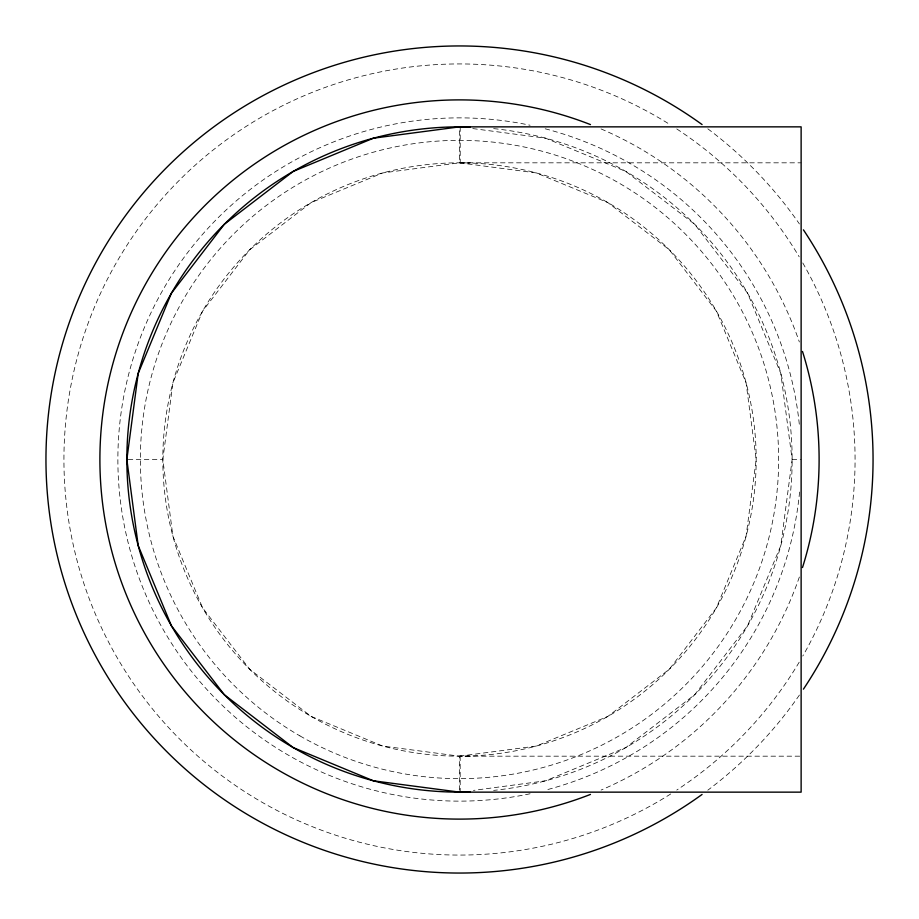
<?xml version="1.0" encoding="UTF-8"?>
<svg xmlns="http://www.w3.org/2000/svg" width="919" height="919" viewBox="0 0 919 919"><rect width="100%" height="100%" fill="white"/><g stroke="black" fill="none" stroke-linecap="round" stroke-linejoin="round"><path stroke-width="0.69" stroke-dasharray="4.59 3.45" d="M799.691 756.176L459.5 756.176L382.718 746.067L311.162 716.429L249.715 669.285L202.571 607.838L172.933 536.282L162.824 459.5L172.933 382.718L202.571 311.162L249.715 249.715L311.162 202.571L382.718 172.933L459.5 162.824L801.127 162.824M472.768 128.568L545.587 138.195L625.816 171.428L694.707 224.293L747.572 293.184L780.805 373.413L792.144 459.5L780.805 545.587L747.572 625.816L694.707 694.707L625.816 747.572L545.587 780.805L473.469 790.409M459.5 162.824L470.39 162.824M459.5 756.176L536.282 746.067L607.838 716.429L669.285 669.285L716.429 607.838L746.067 536.282L756.176 459.5L746.067 382.718L716.429 311.162L669.285 249.715L607.838 202.571L536.282 172.933L459.592 162.824L459.5 126.856M470.39 756.176L459.592 756.176L459.5 792.144M128.212 459.5L162.824 459.5M792.144 459.5L801.127 459.5M460.155 756.13L460.212 790.754M460.212 126.856L460.212 162.824M493.652 128.614A332.644 332.644 0 0 1 493.652 790.386M799.576 492.033A341.627 341.627 0 0 1 545.208 790.202M530.068 793.763A341.627 341.627 0 0 1 117.873 459.5A341.627 341.627 0 0 1 530.068 125.237M545.208 128.798A341.627 341.627 0 0 1 799.576 426.967M802.781 262.949A395.572 395.572 0 0 1 802.781 656.051M799.185 662.197A395.572 395.572 0 0 1 676.775 790.053M670.732 793.947A395.572 395.572 0 0 1 159.872 717.762A395.572 395.572 0 0 1 159.872 201.238A395.572 395.572 0 0 1 670.732 125.053M676.775 128.947A395.572 395.572 0 0 1 799.185 256.803M799.404 695.063A413.55 413.55 0 0 1 707.825 790.191M707.825 128.809A413.55 413.55 0 0 1 799.404 223.937M799.358 577.029A359.605 359.605 0 0 1 601.083 790.064M601.083 128.936A359.605 359.605 0 0 1 799.358 341.971M311.162 716.429A296.676 296.676 0 0 0 756.176 459.5A296.676 296.676 0 0 0 311.162 202.571A296.676 296.676 0 0 0 311.162 716.429M299.927 735.889A319.157 319.157 0 0 0 778.657 459.5A319.157 319.157 0 0 0 299.927 183.111A319.157 319.157 0 0 0 299.927 735.889"/><path stroke-width="1.38" d="M459.5 126.856L801.127 126.856L801.127 792.144L459.5 792.144L373.413 780.805L293.184 747.572L224.293 694.707L171.428 625.816L138.195 545.587L126.856 459.5L138.195 373.413L171.428 293.184L224.293 224.293L293.184 171.428L373.413 138.195L459.5 126.856L462.958 127.27M463.567 791.73L460.212 792.144L470.39 792.144M460.155 126.902L470.39 126.856M462.326 792.121A332.644 332.644 0 0 1 126.856 459.5A332.644 332.644 0 0 1 462.326 126.879M803.424 229.842A413.55 413.55 0 0 1 803.424 689.158M702.07 794.441A413.55 413.55 0 0 1 152.037 736.062A413.55 413.55 0 0 1 152.037 182.938A413.55 413.55 0 0 1 702.07 124.559M802.494 351.46A359.605 359.605 0 0 1 802.494 567.54M590.457 794.418A359.605 359.605 0 0 1 99.895 459.5A359.605 359.605 0 0 1 590.457 124.582"/></g></svg>
